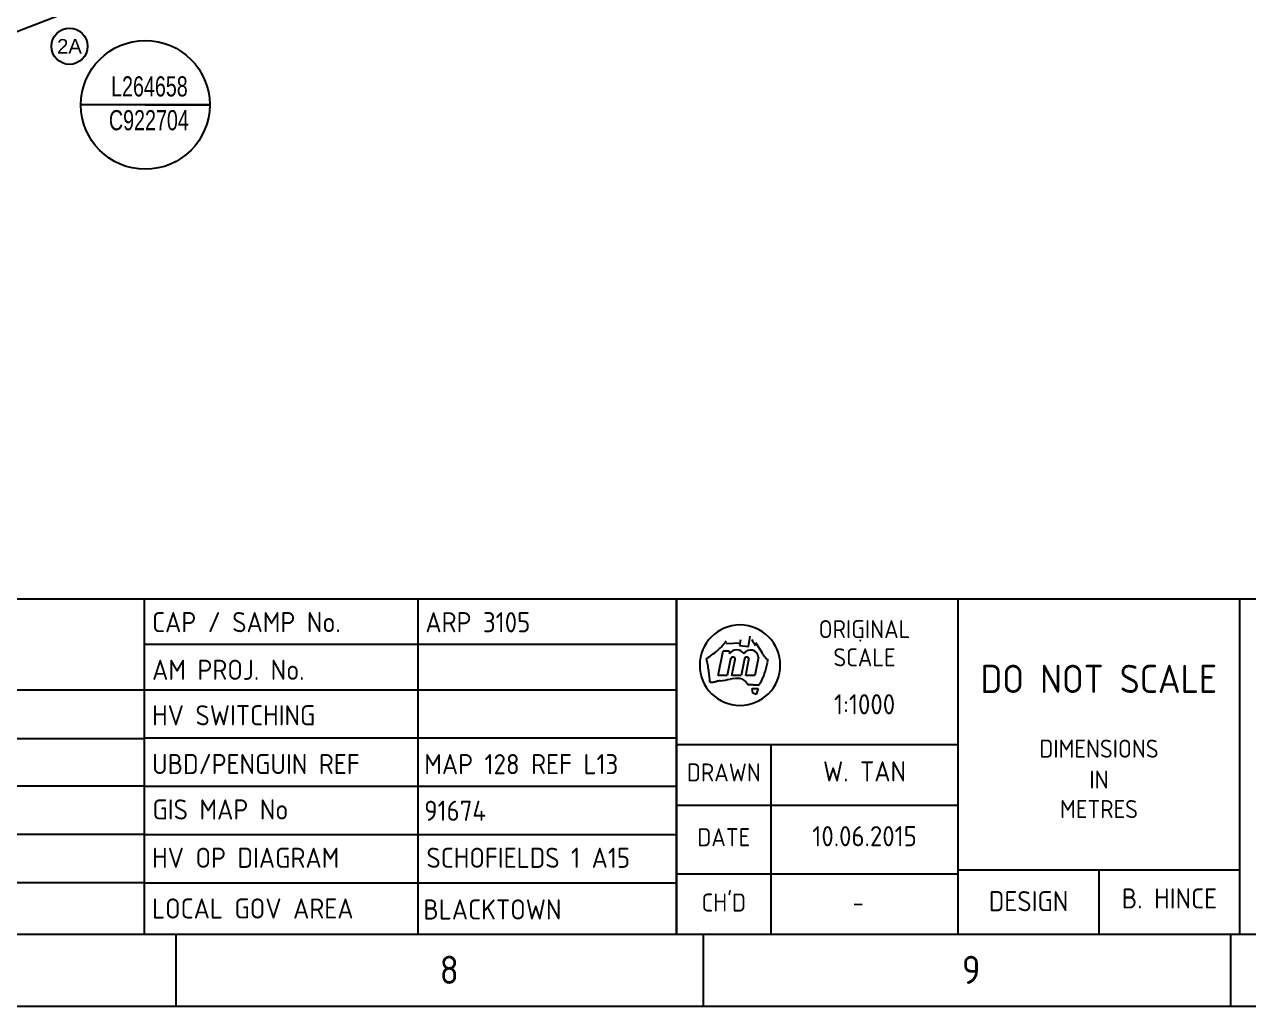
# Paper-space layout 'SHEET (4)' of a CAD drawing. Header units: metres, sheet in millimetres. Extents: x -9 to 824, y -5 to 581.
# Drawn here: x 454.3 to 606.4, y -5.4 to 116.6 of the extents above; entities that cross this region are included whole.
import ezdxf
from ezdxf import colors
from ezdxf.entities.mleader import LeaderData, LeaderLine
from ezdxf.enums import TextEntityAlignment as Align
from ezdxf.math import Vec2, Vec3

# ---------------------------------------------------------------- set-up
doc = ezdxf.new("R2010")
doc.units = ezdxf.units.M
doc.linetypes.add('IE Trench LV', pattern=[6.5, 5, -1.5])
doc.layers.get('0').update_dxf_attribs({"color": 6})
for name, color, linetype in [('_User Miscellaneous1', 7, 'Continuous'), ('Equip_SP_SL_NEW', 2, 'Continuous'), ('Mains_SL_NEW_R6', 2, 'Continuous'), ('Notes', 7, 'Continuous')]:
    doc.layers.add(name, color=color, linetype=linetype)
doc.styles.add('iecISOCP', font='isocp.shx')
doc.styles.get("Standard").update_dxf_attribs({"font": 'arial.ttf'})
doc.linetypes.add('Cable 4', pattern='A,5.25,-0.1,["o",Standard,S=2,R=0,X=1.2,Y=-0.7],-4', length=9.35)
doc.linetypes.add('IE Trench HV', pattern='A,7,-0.2,["/",Standard,S=3,R=0,X=0.6,Y=-1.4],-2.5', length=9.7)

# ---------------------------------------------------------------- blocks, each defined once
blk = doc.blocks.new('A1_FRAME_TITLE')
at = {"layer": 'Notes', "color": 3, "linetype": 'Continuous'}
for p, q in [((478.24, 47.62), (478.24, 5.97)), ((544.37, 47.62), (544.37, 5.97)), ((544.37, 41.97), (544.37, 5.97))]:
    blk.add_line(p, q, dxfattribs=at)
at = {"layer": 'Notes', "color": 7}
for p, q in [((512.26, 47.62), (512.26, 5.97)), ((553.35, 41.71), (553.55, 42.96)), ((478.24, 41.97), (544.37, 41.97)), ((549.56, 38.09), (550.17, 41.17)), ((550.17, 41.17), (550.92, 41.17)), ((550.56, 42.05), (552.33, 42.16)), ((550.92, 41.17), (550.97, 40.77)), ((552.33, 42.52), (552.22, 41.82)), ((552.22, 41.82), (553.35, 41.71)), ((554.18, 42.18), (555.01, 40.9)), ((567.1, 42.48), (567.3, 42.44)), ((551.11, 40.17), (550.7, 38.09)), ((551.27, 38.09), (551.66, 40.06)), ((552.83, 40.17), (552.41, 38.09)), ((552.98, 38.09), (553.37, 40.06)), ((554.57, 40.35), (554.12, 38.09)), ((550.7, 38.09), (549.56, 38.09)), ((552.41, 38.09), (551.27, 38.09)), ((554.12, 38.09), (552.98, 38.09)), ((554.62, 36.89), (553.22, 36.97)), ((553.22, 36.97), (554.62, 36.89)), ((554.62, 36.89), (553.22, 36.97)), ((332.81, 36.33), (478.24, 36.33)), ((478.24, 36.33), (544.37, 36.33)), ((553.85, 35.89), (553.78, 36.47)), ((553.78, 36.47), (554.51, 36.47)), ((554.3, 35.74), (553.85, 35.89)), ((554.51, 36.47), (554.3, 35.74)), ((332.78, 30.28), (478.24, 30.28)), ((478.24, 30.33), (544.37, 30.33)), ((556.15, 5.97), (556.15, 29.54)), ((478.24, 24.33), (332.78, 24.33)), ((478.24, 24.33), (544.37, 24.33)), ((544.37, 21.97), (579.37, 21.97)), ((478.24, 18.33), (332.78, 18.33)), ((478.24, 18.33), (544.37, 18.33)), ((596.87, 5.97), (596.87, 13.97)), ((478.24, 12.33), (332.78, 12.33)), ((478.24, 12.33), (544.37, 12.33)), ((544.37, 13.47), (579.37, 13.47))]:
    blk.add_line(p, q, dxfattribs=at)
at = {"layer": 'Notes', "color": 3}
for p, q in [((544.37, 5.97), (544.37, 47.62)), ((579.37, 5.97), (579.37, 47.62)), ((614.37, 5.97), (614.37, 47.62)), ((579.37, 13.97), (614.37, 13.97))]:
    blk.add_line(p, q, dxfattribs=at)
at = {"layer": 'Notes', "color": 7, "linetype": 'Continuous'}
blk.add_line((544.37, 29.54), (579.37, 29.54), dxfattribs=at)
at = {"layer": 'Notes', "linetype": 'Continuous'}
for p, q in [((482.19, 5.97), (482.19, -3.03)), ((547.7, 5.97), (547.7, -3.03)), ((613.21, 5.97), (613.21, -3.03))]:
    blk.add_line(p, q, dxfattribs=at)
at = {"layer": 'Notes', "color": 3, "linetype": 'Continuous', "flags": 128}
for points in [[(123.8, 47.62), (824.37, 47.62)], [(123.8, 5.97), (824.37, 5.97)]]:
    blk.add_lwpolyline(points, dxfattribs=at)
at = {"layer": 'Notes', "color": 7}
for centre, radius, start, end in [((552.27, 39.37), 5, 0, 180), ((542.41, 49.09), 10.59, 308.157, 313.7305), ((545.21, 46.16), 6.54, 313.7309, 319.3045), ((545.21, 46.16), 6.54, 319.3047, 324.8782), ((551.87, 40.21), 1.06, 31.7884, 148.2116), ((553.61, 40.3), 0.961, 2.5982, 150.8098), ((578.7, 57.06), 28.87, 210.1483, 211.8601), ((542.41, 49.09), 10.59, 302.5841, 308.1576), ((527.29, 35.61), 21.32, 10.3053, 12.3306), ((551.39, 40.11), 0.28, 348.6911, 168.6911), ((553.1, 40.11), 0.28, 348.6911, 168.6911), ((477.01, -10.21), 93.25, 33.1096, 33.2341), ((558.55, 42.96), 4.09, 213.1151, 222.4146), ((542.7, 42.48), 13.29, 341.8901, 347.8434), ((555.89, 40.53), 0.484, 222.42, 236.4422), ((556.07, 40.81), 0.815, 236.4359, 244.7422), ((553.96, 40.06), 1.76, 347.8434, 354.1409), ((554.11, 40.04), 1.61, 354.1436, 1.0342), ((552.27, 39.37), 5, 180, 0), ((527.29, 35.61), 21.32, 8.2795, 10.3048), ((528.59, 35.8), 20.01, 6.2539, 8.2792), ((548.02, 40.74), 7.69, 331.5942, 341.8897), ((528.59, 35.8), 20.01, 4.2291, 6.2543), ((548.72, 39.42), 2.15, 265.1734, 270.0504), ((548.72, 39.51), 2.24, 270.0438, 274.7322), ((548.65, 40.42), 3.15, 274.7358, 283.0812), ((550.47, 32.55), 4.93, 97.7419, 103.0814), ((546.76, 59.88), 22.65, 277.7418, 280.8825), ((551.91, 33.09), 4.63, 85.4613, 100.8824), ((552.2, 36.78), 0.924, 46.5875, 85.4612), ((551.36, 35.89), 2.16, 30.1885, 46.5879), ((554.13, 37.45), 0.75, 311.6083, 321.0792), ((554.18, 37.41), 0.675, 321.0838, 331.5982)]:
    blk.add_arc(centre, radius, start, end, dxfattribs=at)
blk.add_attdef('DRAFT_NUM', (29.9, 23.29), '', height=2.5, rotation=90)
at = {"layer": 'Notes', "color": 7, "style": 'iecISOCP'}
for s, height, p in [('CAP / SAMP No.', 2.5, (479.24, 43.47)), ('AM PROJ. No.', 2.5, (479.24, 37.55)), ('HV SWITCHING', 2.5, (479.24, 31.9)), ('UBD/PENGUIN REF', 2.5, (479.24, 25.84)), ('GIS MAP No', 2.5, (479.29, 20.2)), ('HV OP DIAGRAM', 2.5, (479.24, 14.2)), ('LOCAL GOV AREA', 2.5, (479.24, 7.9)), ('8', 3.5, (514.97, -0.22)), ('9', 3.5, (579.84, -0.22))]:
    blk.add_text(s, height=height, dxfattribs=at).set_placement(p)
for s, height, p in [('ORIGINAL', 2.24, (567.74, 42.73)), ('SCALE', 2.24, (567.74, 39.23)), ('DIMENSIONS', 2.24, (596.87, 27.88)), ('DRAWN', 2.24, (550.26, 24.93)), ('IN', 2.24, (596.87, 24.04)), ('METRES', 2.24, (596.87, 20.38)), ('DATE', 2.24, (550.26, 16.88)), ("CH'D", 2.24, (550.26, 8.77)), ('DESIGN', 2.5, (588.12, 8.81)), ('-', 2.24, (566.96, 8.77))]:
    blk.add_text(s, height=height, dxfattribs=at).set_placement(p, align=Align.CENTER)
at = {"layer": 'Notes', "insert": (596.84, 37.67), "char_height": 3.5, "width": 29.1, "attachment_point": 5, "style": 'iecISOCP'}
blk.add_mtext('DO NOT SCALE', dxfattribs=at)
at = {"layer": 'Notes', "color": 7, "style": 'iecISOCP', "flags": 8}
blk.add_attdef('VERSION_NO', text='', height=2.5, rotation=90, dxfattribs=at).set_placement((302.04, 43.81), align=Align.MIDDLE_CENTER)
at = {"layer": 'Notes', "color": 7, "style": 'iecISOCP'}
for tag, p in [('CAP_NO', (513.19, 43.46)), ('IE_NUM', (513.05, 37.81)), ('REF_No_1', (335.24, 32.31)), ('REF_1', (362.52, 32.31)), ('GEN_WO', (441.71, 31.76)), ('HV_SWITCH', (513.46, 32.16)), ('REF_No_2', (335.24, 26.31)), ('REF_2', (362.52, 26.31)), ('OH_WO', (441.71, 25.81)), ('UBD_REF', (513.05, 25.83)), ('REF_No_3', (335.24, 20.31)), ('REF_3', (362.52, 20.31)), ('UG_WO', (441.71, 20.05)), ('GIS_MAP_No', (513.05, 20.04)), ('REF_No_4', (335.24, 14.31)), ('REF_4', (362.52, 14.31)), ('SUB_WO', (441.71, 13.81)), ('HV_OP_DIAG', (513.33, 14.2)), ('LGA', (512.95, 7.78))]:
    blk.add_attdef(tag, p, '', height=2.5, dxfattribs=at)
at = {"layer": 'Notes', "style": 'iecISOCP'}
for tag, p in [('T1', (684.37, 39.47)), ('T2', (684.37, 34.35)), ('T3', (684.37, 28.92)), ('T4', (684.37, 23.66)), ('T5', (684.37, 18.23)), ('T6', (684.37, 12.97))]:
    blk.add_attdef(tag, text='', height=3.5, dxfattribs=at).set_placement(p, align=Align.CENTER)
at = {"layer": 'Notes', "color": 7, "style": 'iecISOCP'}
for tag, p in [('scale', (567.76, 33.27)), ('DRAWN', (567.76, 24.93)), ('DATE', (567.76, 16.88)), ('DESIGN', (605.62, 9.15))]:
    blk.add_attdef(tag, text='', height=2.5, dxfattribs=at).set_placement(p, align=Align.CENTER)
at = {"layer": 'Notes', "color": 4, "style": 'iecISOCP'}
blk.add_attdef('NUM', text='', height=7, dxfattribs=at).set_placement((792.37, 20.12), align=Align.MIDDLE_CENTER)
at = {"layer": 'Notes', "color": 1, "style": 'iecISOCP'}
blk.add_attdef('REV', text='', height=5, dxfattribs=at).set_placement((820.05, 17.1), align=Align.CENTER)
at = {"layer": 'Notes', "color": 7, "style": 'iecISOCP'}
for tag, p in [('NS', (790.71, 8.12)), ('SHTS', (805.41, 8.12))]:
    blk.add_attdef(tag, text='', height=2.5, dxfattribs=at).set_placement(p, align=Align.MIDDLE)
at = {"layer": 'Notes', "style": 'iecISOCP'}
blk.add_attdef('ExportID', (9.08, 2.39), '', height=2.5, dxfattribs=at)
at = {"layer": 'Notes', "style": 'iecISOCP', "flags": 1}
for tag, p in [('ProjectType', (14.17, -26.8)), ('ProjectNumber', (23.56, -26.82)), ('DrawingNumber', (35.51, -26.8)), ('ProjectDescription', (47.56, -26.83)), ('ExportDate', (60.28, -26.79)), ('ExportUserName', (69.15, -26.8)), ('DesignerCompanyName', (81.48, -26.79)), ('ExportAreaOfInterest', (97.1, -26.81)), ('GIS_SUCCESS', (112, -26.78)), ('CAD_SUCCESS', (121.79, -26.78)), ('ExportCategories', (140.08, -26.8)), ('DEPOTCODE', (132.11, -26.88)), ('Comments', (154.38, -26.88))]:
    blk.add_attdef(tag, p, '', height=1, dxfattribs=at)
blk = doc.blocks.new('SLANTERN_NUM_NEW')
at = {"linetype": 'Continuous'}
blk.add_line((8, 0), (-8, 0), dxfattribs=at)
blk.add_line((0, 0), (8, 0))
blk.add_circle((0, 0), 8, dxfattribs=at)
at = {"width": 0.7}
for tag, p in [('SNUMBER', (0.51, 1.05)), ('CNUMBER', (0.44, -3.15))]:
    blk.add_attdef(tag, text='', height=2.5, dxfattribs=at).set_placement(p, align=Align.CENTER)
at = {"flags": 1}
blk.add_attdef('Z', (0, 0), '', height=0.2, dxfattribs=at)
blk = doc.blocks.new('DUCT_INDICATOR')
at = {"flags": 1}
blk.add_attdef('Z', (0, 0), '', height=0.2, dxfattribs=at)
at = {"linetype": 'IE Trench LV'}
blk.add_wipeout([(0, 2.25), (0.28, 2.23), (0.55, 2.18), (0.69, 2.14), (0.97, 2.03), (1.1, 1.96), (1.27, 1.86), (1.39, 1.77), (1.51, 1.67), (1.62, 1.56), (1.73, 1.44), (1.78, 1.38), (1.87, 1.26), (1.94, 1.14), (2.01, 1.01), (2.1, 0.8), (2.14, 0.7), (2.17, 0.61), (2.19, 0.5), (2.22, 0.35), (2.24, 0.23), (2.25, 0.12), (2.25, 0.07), (2.25, 0), (2.25, -0.11), (2.24, -0.23), (2.23, -0.31), (2.22, -0.35), (2.22, -0.39), (2.2, -0.47), (2.18, -0.57), (2.14, -0.69), (2.12, -0.77), (2.08, -0.87), (2.04, -0.95), (2.01, -1.01), (1.97, -1.09), (1.92, -1.17), (1.86, -1.26), (1.79, -1.36), (1.79, -1.36), (1.69, -1.48), (1.58, -1.6), (1.58, -1.6), (1.45, -1.72), (1.35, -1.8), (1.24, -1.88), (1.24, -1.88), (1.05, -1.99), (0.9, -2.06), (0.74, -2.12), (0.63, -2.16), (0.63, -2.16), (0.44, -2.21), (0.3, -2.23), (0.14, -2.25), (0, -2.25), (-0.24, -2.24), (-0.37, -2.22), (-0.49, -2.2), (-0.49, -2.2), (-0.62, -2.16), (-0.85, -2.08), (-0.98, -2.03), (-1.2, -1.9), (-1.29, -1.84), (-1.43, -1.73), (-1.53, -1.65), (-1.64, -1.54), (-1.73, -1.44), (-1.8, -1.35), (-1.86, -1.27), (-1.91, -1.19), (-1.96, -1.11), (-2.01, -1.01), (-2.07, -0.88), (-2.11, -0.79), (-2.16, -0.63), (-2.19, -0.5), (-2.22, -0.38), (-2.24, -0.18), (-2.25, 0), (-2.24, 0.16), (-2.23, 0.33), (-2.2, 0.45), (-2.16, 0.62), (-2.14, 0.71), (-2.08, 0.86), (-2.04, 0.95), (-1.98, 1.06), (-1.91, 1.19), (-1.86, 1.27), (-1.78, 1.38), (-1.69, 1.49), (-1.54, 1.64), (-1.45, 1.72), (-1.3, 1.83), (-1.15, 1.93), (-0.87, 2.07), (-0.68, 2.15), (-0.5, 2.19), (-0.24, 2.24)], dxfattribs=at)
at = {"linetype": 'IE Trench HV'}
blk.add_wipeout([(0, 2.25), (0.16, 2.24), (0.31, 2.23), (0.51, 2.19), (0.66, 2.15), (0.78, 2.11), (0.88, 2.07), (0.98, 2.02), (1.1, 1.96), (1.17, 1.92), (1.27, 1.86), (1.36, 1.79), (1.48, 1.7), (1.6, 1.59), (1.68, 1.49), (1.76, 1.4), (1.84, 1.29), (1.92, 1.17), (1.98, 1.07), (2.03, 0.97), (2.11, 0.77), (2.16, 0.64), (2.18, 0.57), (2.2, 0.48), (2.21, 0.41), (2.23, 0.32), (2.24, 0.2), (2.25, 0.12), (2.25, 0), (2.25, -0.09), (2.24, -0.21), (2.23, -0.28), (2.22, -0.35), (2.21, -0.42), (2.2, -0.49), (2.17, -0.6), (2.15, -0.68), (2.11, -0.78), (2.07, -0.88), (2.01, -1.01), (1.96, -1.1), (1.9, -1.21), (1.84, -1.29), (1.79, -1.37), (1.73, -1.43), (1.7, -1.48), (1.64, -1.54), (1.6, -1.59), (1.55, -1.63), (1.49, -1.69), (1.41, -1.75), (1.29, -1.85), (1.18, -1.91), (1.11, -1.96), (1.06, -1.99), (0.97, -2.03), (0.89, -2.07), (0.84, -2.09), (0.78, -2.11), (0.71, -2.14), (0.65, -2.16), (0.61, -2.17), (0.56, -2.18), (0.49, -2.2), (0.44, -2.21), (0.37, -2.22), (0.31, -2.23), (0.26, -2.23), (0.21, -2.24), (0.12, -2.25), (0.05, -2.25), (-0.05, -2.25), (-0.12, -2.25), (-0.19, -2.24), (-0.28, -2.23), (-0.37, -2.22), (-0.51, -2.19), (-0.58, -2.17), (-0.67, -2.15), (-0.77, -2.11), (-0.83, -2.09), (-0.88, -2.07), (-0.96, -2.03), (-1.04, -1.99), (-1.1, -1.96), (-1.15, -1.94), (-1.19, -1.91), (-1.25, -1.87), (-1.28, -1.85), (-1.33, -1.82), (-1.37, -1.79), (-1.41, -1.75), (-1.44, -1.73), (-1.49, -1.69), (-1.57, -1.62), (-1.62, -1.56), (-1.7, -1.47), (-1.76, -1.4), (-1.81, -1.34), (-1.86, -1.27), (-1.9, -1.21), (-1.94, -1.14), (-1.97, -1.08), (-2.01, -1.01), (-2.05, -0.92), (-2.08, -0.86), (-2.12, -0.75), (-2.15, -0.68), (-2.18, -0.58), (-2.19, -0.52), (-2.21, -0.43), (-2.22, -0.35), (-2.23, -0.3), (-2.24, -0.23), (-2.25, -0.14), (-2.25, -0.08), (-2.25, 0.04), (-2.25, 0.14), (-2.24, 0.23), (-2.23, 0.29), (-2.22, 0.39), (-2.2, 0.46), (-2.18, 0.56), (-2.16, 0.62), (-2.15, 0.68), (-2.12, 0.74), (-2.09, 0.83), (-2.07, 0.88), (-2.05, 0.92), (-2.02, 0.98), (-1.99, 1.04), (-1.96, 1.1), (-1.92, 1.17), (-1.89, 1.23), (-1.83, 1.3), (-1.79, 1.36), (-1.71, 1.46), (-1.65, 1.53), (-1.6, 1.58), (-1.55, 1.63), (-1.49, 1.68), (-1.45, 1.72), (-1.37, 1.79), (-1.3, 1.84), (-1.24, 1.88), (-1.17, 1.92), (-1.11, 1.95), (-1.05, 1.99), (-0.96, 2.04), (-0.88, 2.07), (-0.79, 2.11), (-0.74, 2.13), (-0.66, 2.15), (-0.56, 2.18), (-0.45, 2.21), (-0.33, 2.23), (-0.25, 2.24), (-0.18, 2.24), (-0.11, 2.25), (-0.06, 2.25)], dxfattribs=at)
blk.add_circle((0, 0), 2.25)
blk.add_attdef('CODE', text='', height=1.8).set_placement((0, 0), align=Align.MIDDLE_CENTER)

psp = doc.layouts.new('SHEET (4)')

# ---------------------------------------------------------------- linework, layer by layer
at = {"layer": 'Mains_SL_NEW_R6', "color": 2, "linetype": 'Cable 4', "flags": 128}
psp.add_lwpolyline([(701.95, 209.83), (698.75, 209.23), (682.81, 204.65), (669.44, 199.49), (653.18, 193.18), (634.23, 186.24), (619.06, 179.94), (610.58, 176.65), (602.07, 173.35), (589.37, 168.43), (580.72, 165.07), (567.69, 160.01), (552.31, 154.05), (542.7, 150.32), (534.43, 147.11), (516.31, 140.08), (477.73, 125.11), (452.09, 115.17), (375.18, 85.33), (353.56, 76.94), (340.97, 71.77), (333.24, 67.57), (327.55, 63.79), (325.34, 62.1)], dxfattribs=at)
at = {"layer": 'Notes', "color": 3, "linetype": 'Continuous'}
psp.add_lwpolyline([(-9.08, 581), (824.27, 581), (824.27, -5.42), (-9.08, -5.42)], close=True, dxfattribs=at)

# ---------------------------------------------------------------- block references
ref = psp.add_blockref('A1_FRAME_TITLE', (-9.08, -2.39))
ref.add_attrib('DESIGN', 'B. HINCE', dxfattribs={"layer": 'Notes', "color": 7, "height": 2.5, "style": 'iecISOCP'}).set_placement((596.54, 6.76), align=Align.CENTER)
ref.add_attrib('DRAWN', 'W. TAN', dxfattribs={"layer": 'Notes', "color": 7, "height": 2.5, "style": 'iecISOCP'}).set_placement((558.67, 22.54), align=Align.CENTER)
ref.add_attrib('DATE', '10.06.2015', dxfattribs={"layer": 'Notes', "color": 7, "height": 2.5, "style": 'iecISOCP'}).set_placement((558.67, 14.49), align=Align.CENTER)
ref.add_attrib('scale', '1:1000', dxfattribs={"layer": 'Notes', "color": 7, "height": 2.5, "style": 'iecISOCP'}).set_placement((558.67, 30.88), align=Align.CENTER)
ref.add_attrib('CAP_NO', 'ARP 3105', (504.11, 41.07), dxfattribs={"layer": 'Notes', "color": 7, "height": 2.5, "style": 'iecISOCP'})
ref.add_attrib('UBD_REF', 'MAP 128 REF L13', (503.97, 23.44), dxfattribs={"layer": 'Notes', "color": 7, "height": 2.5, "style": 'iecISOCP'})
ref.add_attrib('GIS_MAP_No', '91674', (503.97, 17.65), dxfattribs={"layer": 'Notes', "color": 7, "height": 2.5, "style": 'iecISOCP'})
ref.add_attrib('HV_OP_DIAG', 'SCHOFIELDS 1 A15', (504.24, 11.81), dxfattribs={"layer": 'Notes', "color": 7, "height": 2.5, "style": 'iecISOCP'})
ref.add_attrib('LGA', 'BLACKTOWN', (503.86, 5.39), dxfattribs={"layer": 'Notes', "color": 7, "height": 2.5, "style": 'iecISOCP'})
at = {"layer": 'Equip_SP_SL_NEW'}
psp.add_blockref('SLANTERN_NUM_NEW', (469.32, 106.58), dxfattribs=at).add_auto_attribs({'SNUMBER': 'L264658', 'CNUMBER': 'C922704'})

# ---------------------------------------------------------------- next in the draw order: block references
at = {"layer": '_User Miscellaneous1', "color": 7, "linetype": 'Continuous'}
psp.add_blockref('DUCT_INDICATOR', (459.9, 113.86, -0.24), dxfattribs=at).add_auto_attribs({'CODE': '2A'})

# ---------------------------------------------------------------- next in the draw order: leaders
at = {"layer": 'Notes'}
ml = psp.add_multileader_mtext('Standard', dxfattribs=at)
ml.set_content('EXISTING UG SL CABLE TO BE DISCONNECTED BETWEEN POLE 1 & COLUMN 835916. REFER TO SITE PLAN', color=256)
ml.set_leader_properties()
ml.build(insert=Vec2(0, 0))
ml.multileader.update_dxf_attribs({"has_text_frame": 1, "dogleg_length": 4, "arrow_head_size": 2.5})
ctx = ml.context
ctx.base_point, ctx.char_height, ctx.arrow_head_size, ctx.plane_origin = Vec3(597.41, 119.14), 2.5, 2.5, Vec3(676.44, 115.97)
ctx.text_align_type = 2
notes = []
notes.append((ctx, [(1, (1, 1, 0), (703.62, 119.14), (-1, 0), 4, [(0, [(783.29, 130.42)], 0, [])])]))
ctx.mtext.insert, ctx.mtext.width, ctx.mtext.alignment, ctx.mtext.flow_direction = Vec3(697.62, 120.42), 98.5158, 3, 5
ctx.mtext.has_bg_fill, ctx.mtext.bg_color, ctx.mtext.bg_scale_factor, ctx.mtext.bg_transparency, ctx.mtext.use_window_bg_color = 1, -1027028792, 1.5, 0, 1
for ctx, leaders in notes:
    for number, flags, end, landing, length, lines in leaders:
        leader = LeaderData()
        leader.index, (leader.has_last_leader_line, leader.has_dogleg_vector, leader.attachment_direction) = number, flags
        leader.last_leader_point, leader.dogleg_vector, leader.dogleg_length = Vec3(end), Vec3(landing), length
        for number, points, colour, breaks in lines:
            line = LeaderLine()
            line.index, line.vertices, line.color, line.breaks = number, Vec3.list(points), colors.encode_raw_color(colour), breaks
            leader.lines.append(line)
        ctx.leaders.append(leader)

doc.saveas('drawing.dxf')
